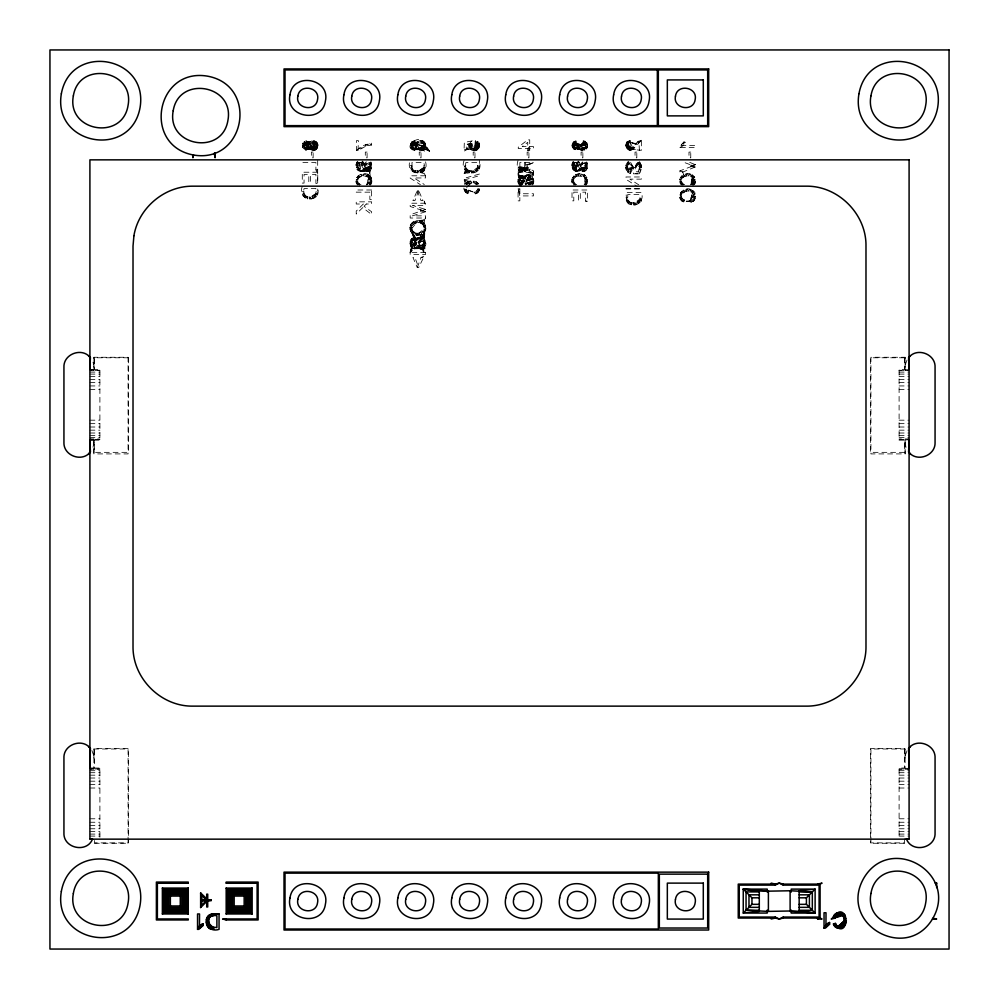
<?xml version="1.0" encoding="UTF-8"?>
<svg xmlns="http://www.w3.org/2000/svg" width="999" height="999" viewBox="0 0 999 999"><rect width="100%" height="100%" fill="white"/><g stroke="black" fill="none" stroke-linecap="round" stroke-linejoin="round"><path stroke-width="0.75" stroke-dasharray="5 3.75" d="M302.285 186.438C296.154 201.761 322.19 203.796 317.682 187.899M425.574 161.85C430.082 177.735 404.046 175.712 410.177 160.389M464.123 160.389C457.992 175.712 484.028 177.735 479.52 161.85M689.71 162.387L695.304 164.648L695.304 166.995L679.907 173.202L679.907 170.854L692.182 166.209L692.182 165.422L684.053 162.362M420.242 239.335L418.431 242.695L425.512 241.271L419.393 245.754L423.613 245.454L425.212 246.428C420.579 253.883 415.696 244.28 414.685 240.022L413.748 234.266L414.697 232.417L414.847 234.728L415.621 232.742L416.146 235.052C421.328 236.251 428.184 239.91 425.212 246.428L419.393 245.754L418.431 242.695L421.615 239.635L421.89 234.34L420.354 232.692L420.242 239.335L416.408 242.944L414.523 246.641C409.902 246.753 411.675 237.263 415.634 240.771C422.177 233.529 428.334 248.539 419.905 246.478C420.242 239.473 410.951 232.979 409.977 243.107L418.431 242.695L420.941 239.448L419.368 232.917L425.674 226.623C424.4 217.258 407.942 219.58 410.077 229.183C411.351 238.474 427.797 236.263 425.674 226.623L423.913 226.91C422.664 220.342 410.302 221.828 411.85 228.921C413.174 235.389 425.349 233.916 423.913 226.91L425.424 225.549L423.726 226.186L424.975 224.475L423.439 225.537L424.363 223.489L424.288 218.019M518.069 160.389C514.485 169.793 522.864 176.91 528.134 167.757L533.466 171.004L533.566 173.651L528.134 175L528.134 177.173L524.3 180.769L522.415 184.465C514.273 181.319 525.761 172.015 525.174 183.866L527.122 183.229C529.97 188.174 525.549 178.047 524.2 176.299C521.153 174.013 517.307 177.572 517.869 180.931L526.323 180.519L531.456 179.296L532.742 177.485L533.566 173.651L528.109 170.23L526.56 162.562M632.642 149.488L631.705 147.765L630.719 148.114L629.47 140.584L631.705 147.765L633.129 149.188L639.385 150.325L638.885 140.959L638.548 143.494L632.642 149.488C631.905 147.627 628.309 147.228 629.295 150.037L630.219 150.125L630.232 148.152C635.002 147.377 636.201 140.409 641.358 140.26L641.358 150.325L632.642 149.488C626.011 153.484 623.001 140.584 630.307 140.459L630.232 148.152L627.884 146.366L628.783 142.957L638.548 143.494L641.358 140.26M317.682 172.228L302.285 172.228L302.285 183.092L304.058 183.092L304.058 174.4L308.803 174.4L308.803 182.492L310.577 182.492L310.577 174.4L315.909 174.4L315.909 183.479L317.682 183.479L317.782 173.651L315.909 169.867L315.909 162.562L302.285 162.562M410.139 226.273L411.838 226.998L411.763 228.034L409.977 227.897L410.139 226.273L412.025 226.199L410.414 225.225L412.325 225.512L410.864 224.263L412.724 224.862L411.426 223.414L413.286 224.213L412.187 222.577L413.773 223.801L413.099 221.865L415.172 223.139L415.209 220.941L416.333 222.877L410.352 230.307L412.063 229.67L410.776 231.306L412.412 230.407L411.363 232.28L412.837 231.031L412.025 233.042L414.061 239.935L415.347 237.949L413.748 234.266L413.973 232.03L412.837 233.729L414.061 239.935L411.313 239.011L416.408 242.944L413.511 248.676L410.177 252.36L410.177 254.533L425.574 254.533L424.787 247.215L423.326 245.954L421.303 247.04L419.23 245.392L417.282 246.029L410.177 252.36L410.951 246.878L412.088 245.055L416.408 242.944C412.587 240.759 414.96 237.038 412.837 233.729L413.336 231.556L412.025 233.042L413.461 237.824M469.23 170.592L469.405 172.802L468.431 170.317L468.032 172.402L464.023 173.651L466.183 171.341L466.221 168.232L464.023 173.651L469.405 172.802L470.304 170.779L471.029 173.002L471.703 170.854L473.264 172.939L472.814 170.804L476.036 169.855L477.297 168.456L477.747 162.562L465.896 162.562C464.423 167.22 467.669 172.115 472.814 170.804L479.52 166.234L479.52 160.389M529.22 170.966L530.219 169.093L528.109 170.23L527.122 169.343L524.787 162.562L526.573 165.322L533.466 162.562L526.56 164.785L524.787 162.562L524.575 168.469L520.042 168.544L518.481 170.017L517.969 173.651L524.3 180.769L519.805 182.367L518.481 184.041L519.98 182.892L521.366 184.216L524.3 180.769L520.104 178.846L517.969 179.708L518.843 184.715L520.379 183.516L521.89 184.378L524.3 180.769L521.778 177.772L522.577 177.859L523.239 175.774C529.233 172.078 536.038 178.222 533.104 184.266L527.285 183.591L526.323 180.519L529.507 177.46L529.545 175.187L533.566 173.651L529.22 170.966L524.575 171.528L523.526 169.755L520.854 169.643L519.917 168.019L519.842 162.562L533.466 162.562L526.635 165.859M312.587 150.487L312.625 148.514C307.355 147.527 311.963 139.698 315.459 143.631C318.082 146.716 313.037 150.649 310.689 147.352C301.948 126.461 298.976 162.575 310.177 145.542L313.174 148.551L317.882 145.592C318.281 139.548 308.991 139.073 308.366 145.055C307.917 152.66 300.162 142.233 307.267 143.469C309.203 145.529 308.778 150.162 312.587 150.487C315.534 151.898 320.404 145.292 316.109 145.604L311.251 141.034L311.601 142.982L310.364 141.633L307.667 141.596L302.485 147.078L308.404 145.604L307.867 147.265L305.856 147.927L304.957 149.725L305.257 147.727L307.005 147.84L308.304 146.466L302.722 147.69M423.851 248.264L423.763 252.36L420.879 249.188L422.003 249.126L423.763 252.36L424.787 247.215L422.028 246.915L423.763 252.36L423.264 248.664L422.028 246.915L423.851 248.264L422.764 246.541L424.338 247.802L425.574 252.36L410.177 252.36L411.263 247.302L412.487 245.692L413.998 246.553L414.523 248.813L419.168 248.639L420.129 246.666L421.69 247.003M574.949 149.6L574.987 147.527L573.838 145.916L574.5 143.594L576.161 142.832L580.107 144.393C578.633 152.984 591.321 145.205 583.066 142.632L577.047 147.54L574.987 147.527L574.325 149.363L577.397 149.388L580.207 147.04L584.752 147.889L587.574 146.079L586.75 142.582L583.266 140.659L583.066 142.632L578.983 147.64C580.044 152.41 587.662 150.649 587.574 146.079L579.895 145.667L583.741 142.807L584.415 140.884L584.328 143.032L579.895 145.667L584.752 147.889L583.416 148.489L583.641 150.462L582.767 148.551L581.418 148.252L580.569 149.937L580.706 147.727L577.847 149.101L576.448 147.727L579.432 148.776L580.207 147.04L577.522 147.19L573.913 144.555L574.5 143.594L573.301 142.12L575.961 140.847L578.983 147.64L579.932 146.166L584.752 147.889L583.416 148.489L584.353 150.275M641.545 167.67L640.084 162.512L635.239 167.495L635.239 171.641L640.272 172.165L641.37 169.293L641.171 164.748L635.239 167.495L625.761 167.283L626.46 170.654L628.508 172.877L630.307 173.564L633.466 167.495L630.581 162.35C626.598 163.674 626.361 170.754 630.806 171.578M905.094 367.32L905.094 357.267L870.928 357.267L870.928 453.908L905.094 453.908L905.094 439.36L909.09 438.961L899.1 438.961M93.906 367.32L93.906 357.267L128.072 357.267L128.072 453.908L93.906 453.908L93.906 439.36L89.91 438.961L99.9 438.961M304.633 194.768L305.219 197.989L305.944 196.029L306.193 198.464L306.593 196.378L307.567 198.851L308.466 196.828L309.19 199.063L309.865 196.903L311.426 198.988L310.976 196.865L314.198 195.904L315.459 194.518L315.909 188.611L304.058 188.611C302.585 193.282 305.831 198.177 310.976 196.865L317.682 192.283L317.782 189.011M93.906 758.016L93.906 748.988L128.072 748.988L128.072 843.268L93.906 843.268L93.906 840.621M425.699 144.693L418.194 147.74L417.432 149.638C399.425 151.149 418.918 130.732 425.499 143.918C426.923 158.054 405.756 145.754 420.679 140.422M362.462 165.372L368.169 162.288C371.428 163.799 370.267 170.916 366.183 169.106L365.222 171.079C361.775 169.281 363.961 161.875 359.29 162.537L361.688 163.212L363.574 162.462C364.735 164.798 364.835 171.141 368.818 168.968L370.392 170.242L367.257 171.641L360.577 171.241L360.577 169.081C357.38 168.993 356.855 163.948 359.29 162.537L362.462 165.372L370.904 162.088L371.765 167.033L368.082 176.973C371.104 172.964 373.226 182.355 370.816 184.553L368.818 183.791L366.733 184.927L369.318 175.399C363.286 170.342 352.435 177.01 357.043 184.465L358.366 182.917C354.046 172.927 375.499 174.663 368.818 183.791L370.304 185.202L368.331 184.191L369.655 185.826M573.601 165.622C576.236 157.255 578.746 168.319 581.006 171.079C586.213 173.789 589.51 165.921 586.688 162.088L580.269 165.122L573.601 165.622L571.815 165.534L572.477 162.45L578.246 165.372L579.895 163.836L579.358 162.462L577.472 163.212L575.724 162.375L578.246 165.372L575.349 171.104L572.789 169.318L571.815 165.534L578.246 165.372L575.836 168.993L576.361 171.241L573.563 170.192L574.325 168.132L573.601 165.622L571.89 166.683L578.246 165.372L575.074 162.537L575.899 162.362M576.136 169.618L576.061 171.216L581.006 171.079L581.967 169.106L579.895 163.836L577.722 163.699L579.358 162.462M366.296 161.776L364.111 163.836L356.693 162.45C355.082 165.672 356.293 171.179 360.577 171.241L363.336 168.469L365.284 167.832L369.38 168.394L370.841 169.655L368.818 168.968L369.905 170.704L368.693 171.378L366.708 169.368L366.321 171.541L367.257 171.641L367.744 169.443M420.954 247.003L420.267 249.101L421.203 249.201L421.303 247.04L422.639 248.951M581.48 162.887L580.269 165.122L587.35 163.711L581.231 168.194L585.164 168.394L586.625 169.655L583.866 169.355L584.477 171.378L582.492 169.368L581.543 171.353L582.217 169.256L581.505 168.631L580.107 170.28L576.061 171.216L581.743 168.918L581.068 167.832L576.061 171.216L580.531 170.717L581.967 169.106L582.105 171.541L583.041 171.641L583.141 169.468C586.588 169.156 586.625 163.724 583.953 162.288L580.269 165.122L581.231 168.194L582.792 169.443L585.164 168.394L587.05 168.868L585.451 167.894L581.068 167.832L576.061 171.216L576.361 169.081L574.325 168.132L572.789 169.318L573.926 167.495L578.246 165.372L572.477 162.45M472.215 140.847L464.323 142.432L464.023 151.311L466.296 149.738L466.296 144.043L471.066 144.917L474.238 150.524C480.494 151.324 481.805 140.921 475.374 140.659L474.238 150.524C468.693 150.886 467.719 143.307 472.215 140.847L472.415 142.832C465.484 151.736 485.477 148.339 475.174 142.632L475.374 140.659M641.171 164.748L639.622 165.896L639.785 167.27L641.558 167.445L641.37 169.293L639.672 168.394L638.973 164.211L636.75 162.313L635.239 167.495L639.76 166.821L638.161 171.641L639.16 173.814L633.466 173.814L633.466 167.495L630.032 162.612M578.309 145.504L574.413 141.346L575.099 143.157L574.25 143.881L580.107 144.393L578.309 145.504L573.913 144.555L572.564 147.652L573.339 148.689L574.325 149.363L574.475 147.153L573.339 148.689L574.063 146.603L572.564 147.652L572.015 145.355L573.301 142.12L575.099 143.157L573.801 141.708M629.795 148.114L627.884 146.366L626.748 148.302L628.246 147.115L628.696 149.862L629.445 148.039L630.219 150.125M414.685 240.022L413.748 234.266L415.859 238.174L415.147 240.247L413.886 239.935M521.715 172.203L521.84 170.03L520.854 169.643L519.005 170.879L517.969 173.651L518.531 177.847L520.104 178.846L518.181 178.746M529.195 184.865C533.454 184.34 532.342 176.898 528.134 177.173L526.323 180.519L533.404 179.108L527.285 183.591L531.705 182.755L533.416 183.404L527.285 183.591L533.603 180.245L526.323 180.519L528.833 177.273L528.134 175L524.2 176.299L523.039 178.084L522.702 175.637M412.525 168.706L413.111 171.94L413.836 169.98L412.1 167.595L411.95 162.562L423.801 162.562C426.298 169.118 418.956 172.964 413.836 169.98L414.086 172.402L414.485 170.317L415.459 172.802L416.358 170.779L417.082 173.002L417.757 170.854L419.318 172.939L418.868 170.804L425.574 166.234L423.801 165.734M464.997 170.005L466.758 169.106L464.023 173.651L467.057 171.94L466.471 168.706M628.309 200.687L628.895 203.921C636.388 208.217 644.855 200.712 641.358 192.37L625.961 192.37L626.835 201.973L628.895 203.921L629.62 201.948L627.884 199.563L627.734 194.53L639.585 194.53C642.082 201.099 634.74 204.932 629.62 201.948L629.87 204.383L630.269 202.298L631.243 204.77L632.142 202.747L632.866 204.982L633.541 202.822L635.102 204.907L634.652 202.785L641.358 198.202L639.585 197.715M520.641 183.779L524.3 180.769L518.843 177.298L517.969 173.651L521.066 172.09L521.84 170.03L524.575 168.469L520.854 169.643L517.969 173.651L519.205 176.848L521.128 177.922L521.953 177.76L522.09 175.587L522.577 177.859L521.778 177.772M313.349 148.551L313.199 150.524L312.625 148.514L314.036 150.462L313.112 142.632L316.046 144.955L317.819 144.705L317.869 146.029L317.782 144.518M412.15 141.771L411.338 142.507L412.924 143.519L417.332 144.855C423.052 158.317 427.422 134.141 417.332 144.855L410.202 145.33L425.774 145.654L429.67 151.311L422.377 148.177L424.288 151.311L421.216 148.514L421.503 150.449L420.567 148.551L420.504 150.524L419.967 148.514L425.499 143.918L423.851 144.505C420.991 140.122 406.106 143.094 414.323 148.351L417.669 147.09L416.82 149.113L414.123 150.325L413.486 148.089L417.282 145.429L410.327 144.505L415.509 145.979L410.914 148.514L412.25 146.978L411.95 145.754L410.177 145.879M627.547 167.245L625.861 168.619L627.147 162.537L629.27 163.124L633.466 167.495L630.082 171.328L629.532 173.327L628.621 170.404L627.335 171.965L628.284 169.967L633.466 167.495L627.147 162.537M479.52 165.909L479.358 167.869L476.66 169.368M533.566 182.63L533.666 181.443L531.893 181.343M303.421 148.714L308.404 145.604L304.058 145.592L304.171 144.755L308.404 145.604L302.285 145.567L304.096 145.167L302.347 144.743L304.283 144.443L302.709 143.456L304.658 143.881L303.471 142.358L305.17 143.481L304.42 141.658L305.744 143.269L305.482 141.309L306.581 143.244L306.755 141.296M414.935 240.122L415.347 237.949M522.577 177.859L523.239 175.774M93.906 442.332L93.007 447.452M312.974 142.632L313.149 140.659L313.636 142.67L312.437 140.697L313.174 148.551L309.24 143.581L304.171 144.755L305.482 143.332L309.99 142.033L313.174 148.551L313.112 142.632L315.971 146.616L314.36 148.339L313.112 142.632L315.622 147.365M905.094 758.016L905.094 748.988L870.928 748.988L870.928 843.268L905.094 843.268L905.094 840.621M371.728 182.055L371.828 180.944L370.055 180.744L371.753 179.733L369.967 179.845L366.733 184.927L369.318 175.399L370.292 176.261L369.056 177.847L370.841 176.985L366.733 184.927L371.241 177.747L369.43 178.396M313.861 148.489L314.735 150.287L314.735 148.164L316.87 148.789L315.372 147.677L317.245 148.227L315.821 147.003L317.757 146.828L317.882 145.592M424.363 223.489L423.039 224.9L424.288 219.305L422.053 221.553L421.84 223.764L425.574 218.019L425.574 215.846L412.55 215.846L425.574 211.738L425.574 209.478L412.55 205.394L425.574 205.394L424.288 201.049L424.288 203.222M414.123 150.325L415.572 146.778L417.37 146.254L414.123 150.325L417.669 147.09M417.332 144.855L424.001 145.504L418.906 148.214L418.681 150.25L419.405 148.401L424.001 145.504L410.564 143.794L412.137 144.668M586.6 184.553L585.002 183.341L587.05 183.729L585.377 182.767L587.375 182.817L585.626 182.13L587.574 181.681L585.776 181.481L587.612 180.944L585.839 180.744L587.537 179.733L585.751 179.845L587.325 178.621L585.526 179.071L587.025 177.747L585.214 178.396L586.625 176.985L585.102 175.399L584.602 183.791L586.6 184.553L587.574 181.681L586.625 176.985L584.84 177.847L585.102 175.399C579.07 170.342 568.219 177.01 572.827 184.465L574.15 182.917C569.867 170.442 595.204 177.347 582.517 184.927M358.916 170.891L358.541 168.132L357.005 169.318L360.115 162.362M520.754 186.289L521.003 184.041L519.617 185.589L520.379 183.516L519.155 185.127M573.563 170.192L574.949 168.644L574.7 170.891L574.949 168.644L575.836 168.993M416.333 222.877L416.583 220.679L418.106 222.765L418.082 220.592L419.205 222.827L419.505 220.704L424.288 219.305L420.766 221.016L420.242 223.027L419.505 220.704M425.574 203.222L410.177 203.222L410.177 206.481L420.979 209.927L422.015 210.989L425.574 209.478L410.177 214.785L410.177 218.019L425.574 218.019M315.971 146.616L317.819 144.705M305.582 149.887L305.856 147.927L306.218 149.937L309.852 148.901L310.689 147.352L309.503 148.302L307.317 147.702L307.655 149.613L306.755 149.9L306.718 147.914L307.655 149.613L308.953 148.289L307.867 147.265L309.24 147.652L309.24 143.581L310.914 143.519L310.364 141.633M479.27 147.602L477.435 147.215L477.909 145.991L479.72 145.442L477.947 145.454L477.435 147.215L478.896 148.252L476.735 147.889L477.634 146.878L476.298 148.152L476.998 149.887L475.811 148.351L476.198 150.225L475.224 148.476L479.657 144.593L477.847 144.655L474.363 148.551L475.299 150.437L475.224 148.476M417.532 142.233L416.92 142.707L417.894 143.494L415.447 142.395L415.759 140.434L418.531 142.832L423.464 143.694L424.8 142.57L424.288 141.995L423.464 143.694L423.713 141.508L422.789 142.994L423.064 141.121L422.327 142.707L422.102 140.734L415.447 142.395L413.948 140.859L414.21 142.745L417.457 144.343M423.813 242.12L425.224 240.384L418.431 242.695L422.115 239.847L423.638 233.154L422.589 231.393L424.288 232.442L422.889 240.434L418.431 242.695L425.711 242.42L419.393 245.754L425.711 244.593L423.951 244.243L419.393 245.754M470.279 143.257L474.363 148.551L476.685 140.934L474.363 148.551L471.066 144.917L469.33 145.242L466.296 144.043L471.778 143.381L474.363 148.551L477.947 145.454M521.84 170.03L522.227 172.228L522.739 170.017L523.538 172.04L523.526 169.755L524.45 168.806L526.073 169.43L526.873 166.483M531.181 175.899L530.781 178.272L526.323 180.519L533.566 173.651L524.575 171.528M478.733 184.091L477.21 182.505L475.974 184.078L470.991 183.117L464.76 184.528C466.945 180.507 472.577 180.145 476.336 181.968L475.974 184.078L476.948 184.94L478.733 184.091L479.133 184.852M585.389 175.612L584.228 174.862L583.866 176.973L585.102 175.399L586.076 176.261L584.84 177.847M693.281 175.612L692.12 174.862L691.758 176.973C694.867 178.846 694.118 184.266 690.409 184.927L692.994 175.399C686.962 170.342 676.111 177.01 680.719 184.465L682.042 182.917C679.145 177.123 687.637 174.051 691.758 176.973C694.78 172.964 696.902 182.355 694.492 184.553L692.494 183.791L693.98 185.202L692.007 184.191L693.331 185.826M683.241 192.495L684.29 191.933L683.541 189.997L685.464 191.596L684.677 189.573L686.775 191.408L686.038 189.298L687.487 191.383L687.487 189.211L688.823 191.446L689.26 189.348L690.034 191.671L690.746 189.698L691.008 191.995L692.12 190.26L692.994 190.797L690.409 200.324L691.52 202.26L689.872 200.462L690.371 202.622C696.803 203.284 696.94 188.124 691.758 192.37C686.188 187.412 676.473 196.766 684.652 200.062L684.19 202.235C673.888 198.701 683.716 183.991 692.12 190.26L691.758 192.37C697.364 196.703 689.785 203.297 684.44 201.049L690.009 201.049M479.645 189.011L477.884 188.586L476.71 190.896L474.088 192.17L463.998 189.073L465.509 192.283L468.406 193.943L468.868 191.771L466.945 190.809L465.734 188.436L463.998 189.073M581.081 150.212L581.418 148.252L581.63 150.387L582.255 148.514L583.878 148.376L582.767 148.551L582.779 150.524L582.255 148.514M367.008 169.443L366.183 169.106L365.759 171.353L366.708 169.368L367.257 171.641M411.75 238.611L416.408 242.944L411.913 244.543L410.589 246.216L412.088 245.055L413.474 246.391L416.408 242.944L409.977 243.107L411.263 247.302L414.523 248.813L419.667 246.204L420.379 246.815L419.705 248.926L420.654 246.94L421.203 249.201M358.029 150.524L358.404 140.659L356.431 140.659L356.431 150.524L358.029 150.524L365.759 146.204L371.628 144.992L371.628 143.019L362.15 145.891L356.431 150.524M530.007 177.672L530.432 175.487L533.566 173.651L524.088 171.816L523.526 169.755L525.012 171.166L528.109 170.23M313.636 142.67L314.036 140.722L314.198 142.795L316.046 144.955L317.645 143.906L315.709 144.006L317.045 142.632L315.222 143.357L315.384 141.171L314.198 142.795L314.722 140.896M625.861 166.034L626.186 164.46L628.421 164.048L633.466 167.495L629.382 171.004L628.508 172.877L628.621 170.404L627.884 172.465M307.267 143.469L307.667 141.596L310.914 143.519M359.078 186.276L359.553 184.053L358.366 182.917L356.631 183.741L358.117 182.442L356.318 182.929L357.942 181.943L356.106 181.968L357.817 180.807L356.031 180.906L357.867 179.97L356.156 179.545L358.017 179.271L356.456 178.396L358.254 178.659L356.868 177.422L359.902 176.885L358.928 175.137L360.614 176.536L359.565 177.11M574.862 186.276L575.337 184.053L574.15 182.917L572.415 183.741L573.901 182.442L572.102 182.929L573.726 181.943L571.89 181.968L573.601 180.807L571.815 180.906L573.651 179.97L571.94 179.545L573.801 179.271L572.24 178.396L574.038 178.659L572.652 177.422L575.686 176.885L574.712 175.137L576.398 176.536L575.349 177.11M682.754 186.276L683.229 184.053L682.042 182.917L680.307 183.741L681.793 182.442L679.994 182.929L681.618 181.943L679.782 181.968L681.493 180.807L679.707 180.906L681.543 179.97L679.832 179.545L681.693 179.271L680.132 178.396L681.93 178.659L680.544 177.422L683.578 176.885L682.604 175.137L684.29 176.536L683.241 177.11M681.842 201.049L682.754 201.661L683.229 199.45L681.992 201.174L682.729 199.088L681.293 200.574L682.042 198.302L680.307 199.138L681.793 197.839L679.994 198.326L681.618 197.34L679.782 197.365L681.493 196.191L679.707 196.303L681.543 195.354L679.832 194.93L681.693 194.668L680.132 193.781L681.93 194.056L680.544 192.819L683.578 192.283L682.604 190.522L684.29 191.933M421.74 142.445L422.102 140.734L420.467 142.233M358.803 168.381L359.965 162.974L356.131 164.323L357.842 164.935L356.031 165.534L357.817 165.622L356.106 166.683L357.842 166.259L356.306 167.732L357.967 166.983L356.643 168.644L358.142 167.495L359.528 168.831M473.726 148.514L473.301 150.462L473.126 148.401L472.539 150.287L471.029 145.454L469.33 145.242L469.318 146.803L466.296 149.738L464.323 149.738M471.815 150.012L472.265 148.027L471.141 149.613L466.296 149.738L469.255 145.929L471.029 145.454M308.017 149.388L310.227 149.363L310.689 147.352M360.052 168.993L359.565 171.104L359.165 168.644L360.577 171.241L364.747 170.717L366.183 169.106M413.012 150.075L413.486 148.089L411.825 149.463L412.749 147.64L415.572 146.778M471.141 149.613L471.253 146.791L466.296 149.738L470.529 149.101L471.665 147.502L466.296 149.738L471.253 146.791L470.067 148.564M306.218 149.937L306.718 147.914M639.984 140.472L639.385 142.795L640.659 140.297M419.967 148.514L419.468 150.437L419.405 148.401M905.319 364.722L907.104 359.827M905.319 755.406L907.104 750.524M416.146 235.052L416.708 232.954L420.242 237.163L415.884 241.271L418.057 241.396M423.052 222.178L422.477 224.275L423.688 222.727M525.012 171.166L524.063 169.355L525.736 170.205L524.687 167.969L526.361 168.157L527.435 167.195L526.323 168.394M363.199 161.813L361.688 163.212L362.362 160.901M415.634 240.771L416.308 238.474L420.242 237.163L415.634 240.771L416.733 238.861L420.242 237.163L415.859 238.174M522.827 177.959L523.526 178.596L524.2 176.299M578.983 161.813L577.472 163.212L578.146 160.901M579.17 148.252L577.522 147.19L575.611 147.727L576.498 149.688L576.448 147.727L577.397 149.388L580.119 149.613L580.706 147.727L579.732 149.213L577.847 149.101L577.047 147.54L579.432 148.776M639.785 167.27L641.458 166.046L635.239 167.495L638.661 161.076M585.701 141.533L585.064 143.519L579.895 145.667L587.612 145.442L585.801 146.041M690.409 200.324L692.994 190.797L693.968 191.658L692.732 193.232L694.517 192.382L690.409 200.324L692.544 201.761L691.395 199.95L693.331 201.224L692.007 199.588L693.98 200.599L692.494 199.188L694.492 199.937L692.894 198.739L694.942 199.126L693.269 198.164L695.267 198.214L693.518 197.527L695.466 197.078L693.668 196.878L695.504 196.341L693.731 196.141L695.429 195.13L693.643 195.242L690.409 200.324L694.917 193.144L693.106 193.794M358.366 182.917L357.617 185.177L359.053 183.704L358.316 185.789L359.553 184.053L360.976 184.665M474.625 192.033L475.736 193.968L474.088 192.17L474.587 194.343L476.76 193.469L475.611 191.658L477.547 192.932L476.223 191.296L478.196 192.308L476.71 190.896L478.708 191.658L477.11 190.447L479.158 190.834L477.485 189.872L479.483 189.922L477.734 189.236L479.682 188.786L478.708 191.658L476.76 193.469L465.834 189.048L464.21 190.035L466.009 189.548L464.523 190.846L466.258 190.022L465.509 192.283L466.945 190.809L466.208 192.894L467.445 191.159L466.97 193.381L468.094 191.496L467.882 193.781L468.868 191.771M574.15 182.917L573.401 185.177L574.837 183.704L574.1 185.789L575.337 184.053L576.76 184.665M682.042 182.917L681.293 185.177L682.729 183.704L681.992 185.789L683.229 184.053L684.652 184.665M411.725 247.764L413.111 246.216L412.862 248.451L410.177 252.36L412.487 245.692L410.951 246.878M420.941 239.448L422.852 233.778L421.978 231.918L423.638 233.154M528.833 177.273L529.545 175.187M523.039 178.084L523.751 175.999L528.134 175L523.776 179.096L525.949 179.221M573.813 149.076L574.475 147.153M628.159 149.613L629.108 147.889M310.701 149.763L311.313 147.989L311.338 150.137L312.625 148.514L311.925 150.362M418.668 190.584L414.922 200.649L412.937 200.649L417.282 190.584L418.668 190.584L423.014 200.649L421.029 200.649L417.282 190.584M417.282 267.557L421.029 257.492L424.288 256.019L418.668 267.557L417.282 267.557L412.937 257.492L414.922 257.492L418.668 267.557M370.292 176.261L369.68 171.041L366.358 176.274L365.584 173.951L365.147 176.049L363.811 173.814L363.811 175.986L362.362 173.901L363.099 176.011L361.001 174.188L361.788 176.199L359.865 174.6L360.614 176.536M532.355 176.935L533.566 173.651L531.118 178.684L526.323 180.519M467.057 171.94L467.782 169.98L468.032 172.402M476.486 184.465L477.21 182.505L476.336 181.968L475.224 183.704L474.962 181.406L474.25 183.379L473.476 181.056L473.039 183.154L471.703 180.919L471.703 183.092L470.254 181.006L470.991 183.117L469.268 185.09M584.328 143.032L585.064 141.146L585.064 143.519L586.276 142.02L585.501 144.081L579.895 145.667L587.549 144.605L585.839 145.517M315.971 141.533L315.222 143.357L316.583 142.07M693.106 178.396L690.409 184.927L695.217 178.621L693.418 179.071L690.409 184.927L692.994 175.399L693.968 176.261L692.732 177.847L694.517 176.985L693.106 178.396L694.917 177.747L693.418 179.071M358.329 170.592L359.165 168.644L357.779 170.192L358.541 168.132L357.317 169.743M520.167 185.989L521.003 184.041L521.403 186.501M304.458 149.513L304.707 147.328M477.909 141.571L474.363 148.551L478.883 142.557M637.487 162.7L635.239 167.495L640.084 162.512M364.747 170.717L365.721 168.631L366.433 169.256L365.721 168.631L360.577 171.241L365.284 167.832L365.959 168.918L364.485 165.122L368.169 162.288M419.667 246.204L418.269 247.839L414.523 248.813L418.693 248.276L419.905 246.478L419.23 245.392L414.523 248.813L414.523 246.641M580.531 170.717L581.505 168.631M421.615 239.635L422.852 233.778L421.278 232.33L421.89 234.34M529.507 177.46L530.432 175.487M309.503 148.302L310.327 146.591M638.536 163.599L639.435 161.738L638.036 163.087M424.8 142.57L423.851 144.505L425.224 143.232M684.652 200.062L683.666 202.073L683.878 199.775L682.754 201.661M410.177 252.36L413.111 246.216L413.511 248.676M418.906 148.214L418.019 149.987L418.194 147.74L416.82 149.113M305.357 195.592L304.345 197.39L304.383 194.281L302.822 195.392L304.208 193.644L302.51 194.43L304.083 192.457L302.322 193.069L304.058 191.733L302.285 191.708M413.249 169.543L412.237 171.341L412.275 168.232L410.714 169.331L412.1 167.595L410.402 168.381L411.975 166.408L410.214 167.02L411.95 165.684L410.177 165.659M422.053 221.553L421.054 223.314L420.766 221.016M466.183 171.341L467.195 169.543M629.033 201.511L628.021 203.309L628.059 200.2L626.41 201.049L626.835 201.973L628.596 201.086L627.285 202.585M476.348 142.944L477.335 141.209L477.072 143.394L478.409 141.995L477.559 143.943L479.258 143.182L477.847 144.655L479.495 143.819M361.688 163.212L362.787 161.301M523.526 178.596L524.625 176.686L528.134 175L523.526 178.596L528.134 177.173M577.472 163.212L578.571 161.301M633.466 167.495L628.009 169.468L626.885 171.403L633.466 167.495L625.849 168.544M679.907 147.565L683.304 145.592L685.576 142.033L683.753 142.033L679.907 146.291L679.907 147.565L695.304 147.565L695.304 145.592L680.918 145.654M421.141 142.295L422.102 140.734M518.843 184.715L519.98 182.892L524.3 180.769L517.969 179.67L524.3 180.769L517.969 182.243L517.869 180.931L519.68 180.332M528.134 167.757L526.073 169.43L526.361 168.157L524.787 166.683L518.069 167.07M584.228 174.862L583.116 176.598L582.854 174.301L582.142 176.274L581.368 173.951L580.931 176.049L579.595 173.814L579.595 175.986L578.146 173.901L578.883 176.011L576.785 174.188L577.572 176.199L575.649 174.6L576.398 176.536M692.12 174.862L691.008 176.598L690.746 174.301L690.034 176.274L689.26 173.951L688.823 176.049L687.487 173.814L687.487 175.986L686.038 173.901L686.775 176.011L682.792 172.04L679.907 170.854M412.375 149.8L413.486 148.089M627.147 148.814L628.246 147.115L627.634 149.263L628.808 147.69M415.147 240.247L416.308 238.474M422.115 239.847L423.289 238.062M424.288 170.504L424.762 169.818L423.039 168.993L422.09 169.855L425.574 175.787L425.574 177.959L414.086 177.959L424.3 184.515M304.383 194.281L303.159 196.054L304.92 195.167L303.609 196.666M412.275 168.232L411.051 170.005L412.812 169.106L411.501 170.617M626.835 201.973L628.059 200.2M314.822 195.429L317.52 193.931L315.821 193.207M422.714 169.368L425.412 167.869L423.713 167.145M638.498 201.348L641.196 199.85L641.458 201.049L640.546 201.786L638.823 200.961L637.874 201.823L638.786 203.646L637.112 202.223L637.911 204.133L636.113 202.56L636.575 204.62L634.652 202.785L639.335 199.887L641.196 199.85L639.497 199.126M627.097 141.908L626.585 142.657L629.083 142.757L628.121 141.084L629.857 142.495L625.961 145.392L626.111 143.956L628.021 143.918L630.719 148.114L627.772 145.866L626.011 146.254L625.973 144.992M418.431 242.695L423.226 240.859L424.463 239.111L424.837 231.581L423.476 230.182L425.362 230.394L423.738 229.545L425.674 229.146L423.926 228.783L425.774 227.897L424.001 227.884M572.927 148.214L574.063 146.603M368.943 162.874L364.485 165.122L371.566 163.711L365.447 168.194L369.867 167.37L371.578 168.007L365.447 168.194L371.765 164.847L364.485 165.122L369.618 163.898L370.904 162.088M423.564 241.458L424.85 239.66L423.226 240.859M582.779 161.875L580.269 165.122L585.402 163.898L586.688 162.088M363.911 169.693L365.284 167.832M422.402 150.225L421.878 148.364L424.001 145.504M417.857 247.252L419.23 245.392M528.846 184.84L527.122 183.229L525.749 185.09L525.174 183.866M579.695 169.693L581.068 167.832M573.101 169.743L574.325 168.132L575.312 168.831L578.246 165.372L571.915 164.323L573.626 164.935M519.005 170.879L520.354 169.143L524.575 168.469L523.176 169.905L521.49 169.955M310.227 149.363L311.313 147.989M574.325 168.132L578.246 165.372L573.751 166.983L572.427 168.644L573.926 167.495L575.312 168.831M626.498 201.311L627.884 199.563L626.186 200.349L627.759 198.376L625.998 199.001L627.734 197.652L625.961 197.627M369.867 164.56L371.278 162.825L369.618 163.898M531.705 179.957L533.116 178.209L531.456 179.296M585.651 164.56L587.062 162.825L585.402 163.898M586.75 142.582L585.776 144.892L587.375 143.844M639.36 165.01L640.646 163.449L638.973 164.211M464.935 191.571L466.258 190.022M680.719 199.862L682.042 198.302M365.721 168.631L364.323 170.28L360.577 171.241M627.584 167.957L626.086 169.68L627.734 168.731L626.46 170.654L628.009 169.468M418.693 248.276L420.129 246.666M626.922 142.12L627.547 141.483L629.083 142.757L626.922 142.12L628.521 143.182L626.311 143.244L628.021 143.918M466.783 187.375L470.991 183.117L468.893 181.294L464.123 179.982L464.123 178.346L479.52 174.013L479.52 175.637L464.123 179.982L464.76 184.528M527.747 148.551L529.72 146.578M527.747 150.524L529.72 150.524L529.72 139.86L527.747 139.86L518.269 147.165L518.269 148.551L533.466 148.551L533.466 146.578L522.202 146.578L527.747 142.308L527.747 150.524L529.72 148.551M411.326 149.026L412.749 147.64L412.088 146.616L415.509 145.979M581.231 168.194L585.789 166.683L587.549 167.033L581.231 168.194L587.549 164.847L580.269 165.122L583.453 162.063M410.951 239.473L412.712 240.434L410.639 240.022L412.212 241.021L416.408 242.944L411.788 243.818L410.252 245.292L411.913 244.543M519.68 181.656L518.144 183.129L519.805 182.367M573.626 166.259L572.09 167.732L573.751 166.983M626.423 147.727L627.884 146.366L628.483 147.402M317.52 193.931L315.659 193.968L310.976 196.865L312.899 198.701L312.437 196.628L314.235 198.214L313.436 196.303L315.11 197.727L314.198 195.904L317.22 195.08L315.459 194.518M477.659 167.145L479.358 167.869L477.497 167.907L472.814 170.804L474.737 172.652L474.275 170.579L476.073 172.153L475.274 170.242L476.948 171.666L476.036 169.855L479.058 169.018L477.297 168.456M466.758 186.95L470.991 183.117M412.749 245.954L416.408 242.944L410.077 241.883L411.788 242.495M519.917 168.019L518.106 168.069L519.842 167.158L524.575 168.469L519.917 168.019L518.269 169.318L520.042 168.544M369.967 179.845L371.541 178.621L369.742 179.071M693.643 195.242L695.217 194.018L693.418 194.468M361.938 163.699L363.574 162.462M531.118 178.684L532.742 177.485M469.493 147.452L471.103 146.279L466.296 144.043L471.291 144.093L469.505 144.605M417.37 146.254L414.323 148.351M466.221 168.232L464.66 169.331L466.046 167.595L464.348 168.381L465.921 166.408L464.16 167.02L465.896 165.684L464.123 165.659M409.99 227.447L410.077 229.183L411.763 228.034M412.924 143.519L411.925 141.933L412.862 141.321L414.21 142.745M525.374 184.365L527.122 183.229M572.252 146.915L573.838 145.916L572.077 146.179L574.063 144.193L572.514 143.169L574.5 143.594L572.827 142.657M695.304 164.648L692.182 166.209L690.946 164.972L695.304 164.648L692.182 165.422L695.304 166.995L690.946 166.658L690.946 164.972M410.614 147.989L412.25 146.978L410.377 147.377L411.95 145.754L410.227 146.666M411.763 243.194L410.052 244.243L411.788 243.818M517.944 182.068L519.655 181.019M625.761 167.283L627.609 166.234L625.898 165.672L627.772 165.434L626.186 164.46L628.046 164.698M423.239 210.627L422.015 210.989L425.574 211.738L420.979 209.927L420.791 211.376L420.367 209.728M626.011 146.254L627.734 145.355L630.719 148.114L627.772 144.805L625.961 145.392L627.734 145.355M529.92 184.753L530.656 184.365M580.269 165.122L584.727 162.874M639.672 168.394L641.558 167.445M409.977 227.897L411.838 226.998M315.709 144.006L317.382 143.219M518.481 170.017L520.354 169.143M627.884 146.366L626.186 147.065L627.772 145.866L628.021 146.741M356.131 164.323L358.266 163.461L356.693 162.45M571.915 164.323L574.05 163.461L572.127 163.349M410.077 241.883L412.212 241.021L410.289 240.921M356.106 181.968L357.842 181.331M571.89 181.968L573.626 181.331M679.782 181.968L681.518 181.331M679.782 197.365L681.518 196.728M365.447 168.194L371.828 166.046L370.055 165.959M527.285 183.591L533.666 181.443M585.789 166.683L587.612 166.046L585.839 165.959M423.951 244.243L425.774 243.619L424.001 243.519M524.45 168.806L526.361 168.157L519.842 167.158L524.687 167.969M529.582 184.827L531.218 183.779L532.679 185.052L533.104 184.266L531.505 183.292M424.525 148.926L423.151 147.627L429.67 151.311L423.663 146.94L425.736 146.279L429.67 151.311L422.377 148.177M469.318 146.803L471.103 146.279M371.828 180.944L369.842 182.13L371.591 182.817L369.593 182.767L371.266 183.729L369.218 183.341L370.816 184.553M578.359 144.88L580.107 144.393M572.015 145.355L573.826 144.955L572.09 144.455L574.063 144.193L572.265 143.744M425.774 145.654L423.951 146.041L425.736 146.279M479.682 146.091L477.797 146.466L479.508 146.965L477.435 147.215M369.867 167.37L371.765 167.033L370.005 166.683M531.705 182.755L533.603 182.417L531.843 182.08M411.925 141.933L413.474 143.119L417.894 143.494M575.998 147.765L574.987 147.527L575.936 149.738L575.611 147.727L576.773 147.652L573.913 144.555L578.346 144.73L574.787 143.344L575.611 142.944L575.137 141.059L576.161 142.832M410.077 229.183L411.85 228.921M99.9 439.36L89.91 439.86L93.906 439.86M99.9 370.229L89.91 370.629L99.9 370.629M99.9 768.83L89.91 769.23L99.9 769.23M302.335 146.366L304.121 146.191M304.458 144.131L307.767 143.819L308.703 142.52L308.129 144.318L309.678 142.495L308.379 142.12L307.767 143.819L304.171 144.755L308.366 145.055M415.447 142.395L417.145 142.245M629.969 150.125L631.093 150.05L630.232 148.152L631.855 149.838L631.168 147.989M641.37 169.293L639.397 169.418L640.958 170.729L638.836 170.654L640.272 172.165L639.16 173.814L633.466 173.651M693.643 179.845L695.429 179.733L693.731 180.744L695.504 180.944L693.668 181.481L695.466 181.681L693.518 182.13L695.267 182.817L693.269 182.767L694.942 183.729L692.894 183.341L694.492 184.553M366.933 171.628L368.057 171.566L367.357 169.468M582.717 171.628L583.841 171.566L583.141 169.468M425.412 167.869L423.551 167.907L418.868 170.804L420.791 172.652L424.288 173.651L424.288 175.787M587.437 146.903L585.526 146.928L587.187 147.64L584.328 148.177L585.064 149.962L583.416 148.489M583.041 171.641L582.492 169.368L583.528 169.443M315.909 169.867L317.682 169.867M425.574 175.787L410.177 175.787L410.177 178.084L420.392 184.64M518.069 188.811L519.842 193.744L533.466 193.744L533.466 195.916L519.842 195.916L518.069 188.811L519.842 188.811L519.842 200.849L518.069 200.849L518.069 188.811L519.842 189.011M587.412 201.249L585.639 201.249L585.639 192.17L580.307 192.17L580.307 200.262L578.533 200.262L578.533 192.17L573.788 192.17L573.788 200.849L572.015 200.849L572.015 189.997L587.412 189.997L587.412 201.249L585.639 201.049M421.029 257.492L423.014 257.492M89.91 369.43L93.906 369.43M89.91 369.73L93.906 369.73M905.094 369.73L909.09 369.73M899.1 370.229L909.09 370.629L899.1 370.629M89.91 372.103L99.9 372.103M899.1 372.103L909.09 372.103M89.91 374.101L99.9 374.101M899.1 374.101L909.09 374.101M89.91 376.573L99.9 376.573M899.1 376.573L909.09 376.573M89.91 379.42L99.9 379.42M899.1 379.42L909.09 379.42M89.91 382.58L99.9 382.58M899.1 382.58L909.09 382.58M89.91 385.939L99.9 385.939M899.1 385.939L909.09 385.939M89.91 389.41L99.9 389.41M899.1 389.41L909.09 389.41M89.91 420.179L99.9 420.179M899.1 420.179L909.09 420.179M89.91 423.651L99.9 423.651M899.1 423.651L909.09 423.651M89.91 427.01L99.9 427.01M899.1 427.01L909.09 427.01M89.91 430.169L99.9 430.169M899.1 430.169L909.09 430.169M89.91 433.017L99.9 433.017M899.1 433.017L909.09 433.017M89.91 435.489L99.9 435.489M899.1 435.489L909.09 435.489M89.91 437.487L99.9 437.487M899.1 437.487L909.09 437.487M899.1 439.36L905.094 439.36L905.094 453.908M905.094 439.86L909.09 439.86M89.91 440.159L93.906 440.159M89.91 768.031L93.906 768.031M89.91 768.331L93.906 768.331M905.094 768.331L909.09 768.331M899.1 768.83L909.09 769.23L899.1 769.23M89.91 770.704L99.9 770.704M899.1 770.704L909.09 770.704M89.91 772.702L99.9 772.702M899.1 772.702L909.09 772.702M89.91 775.174L99.9 775.174M899.1 775.174L909.09 775.174M89.91 778.021L99.9 778.021M899.1 778.021L909.09 778.021M89.91 781.181L99.9 781.181M899.1 781.181L909.09 781.181M89.91 784.54L99.9 784.54M899.1 784.54L909.09 784.54M89.91 788.011L99.9 788.011M899.1 788.011L909.09 788.011M89.91 818.78L99.9 818.78M899.1 818.78L909.09 818.78M89.91 822.252L99.9 822.252M899.1 822.252L909.09 822.252M89.91 825.611L99.9 825.611M899.1 825.611L909.09 825.611M89.91 828.77L99.9 828.77M899.1 828.77L909.09 828.77M89.91 831.618L99.9 831.618M899.1 831.618L909.09 831.618M89.91 834.09L99.9 834.09M899.1 834.09L909.09 834.09M89.91 836.088L99.9 836.088M899.1 836.088L909.09 836.088M420.791 172.652L420.329 170.579L424.288 173.651L423.039 168.993L425.112 169.018L423.351 168.456M637.874 201.823L639.597 202.997L638.823 200.961L641.458 201.049M362.038 147.852L358.404 148.551M423.663 146.94L425.599 147.003L429.67 151.311M423.151 147.627L425.349 147.702M356.343 163.349L358.266 163.461M585.451 167.894L587.362 168.007L585.651 167.37M423.613 245.454L425.524 245.579L423.813 244.93M422.589 231.393L424.837 231.581L423.101 230.794M628.808 163.561L626.648 163.337L628.421 164.048M575.724 162.375L576.773 162.562M359.94 162.375L360.989 162.562M465.284 183.691L467.794 183.991L464.123 179.982L465.284 183.691L466.92 184.678M576.361 171.241L575.349 171.104L574.949 168.644M633.129 149.188L630.506 142.432L637.874 144.243L636.5 142.932M518.531 177.847L520.604 178.259L519.205 176.848M302.485 144.056L304.283 144.443M365.759 146.204L365.447 144.356L369.518 145.23L369.081 143.332L371.628 144.992M577.847 149.101L580.119 149.613M692.182 166.209L695.304 166.995M477.747 165.734L479.52 166.234M315.909 191.783L317.682 192.283M683.753 142.033L685.364 142.532L682.792 143.656L684.315 144.368L681.793 144.867L683.304 145.592M630.506 142.432L635.601 144.018L636.525 145.854L636.113 143.381M639.135 200.437L640.896 200.999M410.914 143.094L415.584 145.105M315.821 147.003L317.557 147.565M578.171 146.041L573.913 144.555L578.983 147.64M680.544 177.422L682.267 178.084M680.544 192.819L682.267 193.481M572.652 177.422L574.375 178.084M356.868 177.422L358.591 178.084M586.8 148.351L585.039 147.64L586.338 148.951L584.328 148.177L585.701 149.55M581.967 169.106L582.792 169.443M316.071 146.129L317.757 146.828M632.355 147.352L634.34 148.227L633.254 146.591M413.948 140.859L416.471 143.194M468.893 181.294L469.68 183.304L464.123 179.982L467.794 183.991M476.036 169.855L477.759 171.029L476.985 168.993L478.708 169.818M314.198 195.904L315.921 197.078L315.147 195.042L316.87 195.866M309.24 143.581L313.174 148.551M424.288 209.078L425.574 209.728M478.459 148.801L476.735 147.889L477.847 149.35L476.298 148.152M415.796 144.393L413.474 143.119L412.862 141.321M572.789 161.913L574.55 162.874L573.151 161.451M357.005 161.913L358.766 162.874L357.367 161.451M315.359 150.037L314.735 148.164L316.521 149.176M681.755 175.812L683.578 176.885L681.068 176.586L682.704 177.572M681.755 191.209L683.578 192.283L681.068 191.983L682.704 192.969M573.863 175.812L575.686 176.885L573.176 176.586L574.812 177.572M358.079 175.812L359.902 176.885L357.392 176.586L359.028 177.572M369.667 167.894L371.266 168.868L369.38 168.394L368.082 169.355L368.693 171.378M303.034 142.882L304.658 143.881M638.811 184.877L629.87 179.146L641.358 179.146L641.358 176.973L625.961 176.973L625.961 179.271L637.449 186.638M692.12 190.26L693.281 191.009M476.336 181.968L477.497 182.717M365.447 144.356L367.445 145.679M308.953 148.289L309.852 148.901M422.09 169.855L423.813 171.029M369.905 170.704L368.082 169.355L369.68 171.041L369.605 175.612L368.444 174.862L367.332 176.598L367.07 174.301M311.676 148.214L310.227 146.129M586.176 170.242L583.866 169.355L585.102 171.091M627.722 161.838L629.27 163.124L628.508 161.176M682.792 172.04L683.541 174.6L685.464 176.199L684.677 174.188M466.82 182.243L468.506 183.641L467.757 181.706M308.192 146.766L309.24 147.652M423.002 171.666L421.328 170.242L422.127 172.153M584.602 183.791L586.088 185.202L584.115 184.191L585.439 185.826M521.953 177.76L517.969 173.651L521.953 177.76L521.353 175.662L517.969 173.651L520.392 171.865L520.854 169.643L521.066 172.09M414.061 239.935L412.3 238.249L413.236 240.097M314.972 143.157L315.896 144.43M524.063 169.355L525.412 170.729M421.878 148.364L423.289 149.85M638.823 200.961L640.147 202.397M476.985 168.993L478.309 170.417M423.039 168.993L424.363 170.417M315.147 195.042L316.471 196.478M414.947 142.495L416.084 143.769M577.522 147.19L578.571 148.364M314.735 148.164L315.959 149.663M303.933 141.958L305.17 143.481M413.099 221.865L414.31 223.489M307.317 147.702L308.366 149.088M419.368 232.917L421.653 237.35M419.355 235.09L417.882 233.017L417.907 235.19M411.338 142.507L412.412 144.068M628.733 140.809L629.857 142.495M414.048 221.353L415.172 223.139M363.336 168.469L359.965 162.974L360.577 169.081M475.437 142.083L475.799 142.757M520.192 176.074L521.128 177.922M91.896 750.524L93.681 755.406M304.92 141.446L305.744 143.269M637.774 141.708L638.548 143.494M683.541 174.6L684.29 176.536M313.112 142.632L315.097 147.927M311.788 140.847L312.45 142.695M421.303 247.04L422.003 249.126M905.993 447.452L905.094 442.332M93.007 362.2L93.681 364.722M583.266 140.659L583.741 142.807M306.169 141.246L306.581 143.244M423.988 149.4L424.288 151.311M630.082 171.328L630.307 173.564M522.739 170.017L522.927 172.178M463.923 188.012L464.023 189.198M631.068 202.56L631.243 204.77M415.284 170.592L415.459 172.802M307.392 196.641L307.567 198.851M633.541 202.822L633.578 204.995M471.703 170.854L471.74 173.027M417.757 170.854L417.794 173.027M309.865 196.903L309.902 199.076M905.094 357.267L905.094 370.229M905.094 748.988L905.094 768.83M904.37 838.76L904.37 842.881L870.404 842.881L870.404 748.476L904.37 748.476L904.37 768.031L899.1 768.031L899.1 837.224M533.466 171.004L533.466 173.501M317.682 160.389L317.682 183.479M99.9 837.224L99.9 768.031L94.63 768.031L94.63 748.476L128.596 748.476L128.596 842.881L94.63 842.881L94.63 838.76M93.906 357.267L93.906 370.229M93.906 439.36L93.906 453.908M93.906 748.988L93.906 768.83M424.288 232.442L423.913 238.536L422.889 240.434L424.463 239.111L424.288 232.442M477.21 182.505L476.948 184.94L478.184 183.366L477.21 182.505M625.961 188.811L641.358 188.811L625.961 188.811M366.296 204.008L364.048 206.269L371.628 211.8L371.628 214.473L362.662 207.642L356.231 214.073L356.231 211.101L363.324 204.008L356.231 204.008L356.231 201.835L371.628 201.835L371.628 204.008L366.296 204.008M313.137 152.098L311.363 152.098L311.363 157.83L313.137 157.83L313.137 152.098M367.083 152.098L365.309 152.098L365.309 157.83L367.083 157.83L367.083 152.098M421.029 152.098L419.255 152.098L419.255 157.83L421.029 157.83L421.029 152.098M474.975 152.098L473.201 152.098L473.201 157.83L474.975 157.83L474.975 152.098M528.921 152.098L527.147 152.098L527.147 157.83L528.921 157.83L528.921 152.098M582.867 152.098L581.093 152.098L581.093 157.83L582.867 157.83L582.867 152.098M636.813 152.098L635.039 152.098L635.039 157.83L636.813 157.83L636.813 152.098M690.759 152.098L688.985 152.098L688.985 157.83L690.759 157.83L690.759 152.098M371.628 189.997L356.231 189.997L356.231 192.17L369.855 192.17L369.855 199.475L371.628 199.475L371.628 189.997M128.596 357.779L94.63 357.779L94.63 369.43L99.9 369.43L99.9 440.159L94.63 440.159L94.63 452.347L128.596 452.347L128.596 357.779M904.37 357.779L870.404 357.779L870.404 452.347L904.37 452.347L904.37 440.159L899.1 440.159L899.1 369.43L904.37 369.43L904.37 357.779"/><path stroke-width="1.5" d="M839.347 926.572L839.247 928.346L840.184 926.523L840.771 928.208L840.896 926.36L841.907 927.884L842.045 925.811L842.856 927.447L842.532 925.411L843.668 926.91L842.981 924.899L844.367 926.285L843.331 924.375L845.029 925.436L843.618 923.763L845.554 924.487L843.943 922.626L845.966 923.376L844.143 921.328L838.186 928.283L838.211 926.435L844.143 921.328C846.378 915.022 836.175 911.263 835.089 918.193L831.243 919.005L832.916 917.681C848.576 896.078 850.773 943.618 833.316 923.875L835.489 923.413C836.575 928.833 844.954 926.51 844.143 921.328L846.253 922.027L844.167 920.579L846.34 920.566L844.093 919.242L846.165 918.63L843.88 918.031L845.803 917.182L843.556 917.045L845.241 915.858L844.555 914.797M89.91 768.031L90.397 748.376C82.28 737.674 63.262 744.567 63.936 758.016L63.936 832.816C63.124 848.263 86.726 853.483 92.507 839.148L89.91 838.76M199.45 928.346L199.525 913.96L197.552 913.96L197.552 929.357L198.813 929.357L203.072 925.511L203.072 923.688L199.525 925.961L197.552 929.357M825.948 927.147L826.011 912.761L824.038 912.761L824.038 928.158L825.311 928.158L829.557 924.3L829.557 922.489L826.011 924.749L824.038 928.158M213.798 929.357L213.774 927.584L212.425 929.32L213.049 927.572L208.679 923.176L206.443 922.464L208.604 921.777C207.78 916.857 212.687 914.51 216.883 915.746L216.883 927.584L210.427 926.797L208.604 921.777L206.281 919.517C207.58 913.573 214.136 913.373 219.056 913.96L219.056 929.357C211.9 931.967 203.983 926.435 206.805 918.73L208.866 919.23L207.293 917.419L209.203 918.206L207.78 916.545L209.603 917.444L208.416 915.733L210.077 916.832L209.003 915.196L210.539 916.445L210.327 914.46L211.001 916.195L211.451 914.147L212.337 915.821L213.074 913.973L219.056 913.96M89.91 369.43L90.397 357.692C82.28 346.978 63.262 353.871 63.936 367.32L63.936 442.332C63.262 455.781 82.28 462.674 90.397 451.96L89.91 440.159M909.09 369.43L908.603 357.692C916.72 346.978 935.738 353.871 935.064 367.32L935.064 442.332C935.738 455.781 916.72 462.674 908.603 451.96L909.09 440.159M842.307 915.334L843.193 913.561L835.226 917.644L840.309 914.422L840.421 912.624L839.41 914.335L839.197 912.562L838.673 914.385L838.448 912.599L838.011 914.535L837.312 912.799L837.387 914.797L836.475 913.098L836.812 915.159L835.626 913.561L836.35 915.571L834.939 914.085L835.963 916.058L834.327 914.722L835.601 916.67L833.778 915.534L835.226 917.644L844.704 915.009L843.918 914.122L835.226 917.644L833.278 916.558L835.089 918.193L832.916 917.681M201.636 900.736L206.718 901.448L206.718 906.992L207.717 906.992L207.717 894.155L206.718 894.155L206.718 899.038L201.636 900.736L200.637 907.529L206.718 901.448L211.126 899.737L211.126 900.736L207.717 900.736M200.774 924.949L201.448 926.473L203.072 923.688L200.774 924.949L200.2 927.522L199.525 925.961M827.259 923.738L827.934 925.274L829.557 922.489L827.259 923.738L826.697 926.31L826.011 924.749M193.606 155.032C142.033 145.654 155.844 67.333 207.505 76.161C259.091 85.539 245.279 163.861 193.606 155.032L192.907 157.755L192.907 154.845M835.226 917.644L841.083 914.634L841.545 912.836L840.309 914.422M838.186 928.283L838.81 926.548L844.143 921.328L836.4 927.759L837.237 926.023L836.45 925.336L834.477 926.223L836.101 924.837L833.953 925.449L835.763 924.187L833.541 924.55L835.489 923.413M841.757 914.959L842.432 913.148L841.083 914.634M201.636 905.119L200.637 907.529L200.637 892.956L207.717 899.737L201.636 905.119L201.636 895.366L200.637 892.956L201.636 899.737L211.126 899.737M932.904 918.281C958.815 872.839 890.084 833.166 863.698 878.321C837.786 923.763 906.505 963.436 932.904 918.281L936.662 919.005L932.404 919.005M935.851 884.639L936.662 883.104L935.139 883.104M838.211 926.435L837.224 928.071L837.699 926.273L836.837 925.723M842.794 915.796L843.918 914.122M836.45 925.336L835.102 926.885L837.237 926.023L835.601 927.284M909.09 768.031L908.603 748.376C916.72 737.674 935.738 744.567 935.064 758.016L935.064 832.816C935.876 848.263 912.274 853.483 906.493 839.148L909.09 838.76L906.318 838.76M88.549 453.808L90.397 451.96M162.375 913.96L170.367 905.968L180.27 905.968L188.262 913.96L188.262 888.074L162.375 888.074L162.375 913.96L188.262 913.96M162.375 888.074L170.367 896.066L180.27 896.066L188.262 888.074M226.174 913.96L234.166 905.968L234.166 896.066L226.174 888.074L252.148 888.074L252.148 913.96L226.174 913.96L226.174 888.074M252.148 913.96L244.156 905.968L244.156 896.066L252.148 888.074M908.603 357.692L910.451 355.844M759.302 904.345L751.96 904.345L743.256 913.061L743.256 889.11L767.244 889.11L767.244 892.107M908.603 748.376L910.451 746.54M799.163 897.814L806.418 897.814L815.122 889.11L815.122 913.061L791.208 913.061L791.208 910.064M844.704 915.009L843.181 916.308L845.241 915.858M208.866 924.237L207.043 925.449L209.178 925.149L207.505 926.435L209.54 925.798L208.117 927.309L209.99 926.385L208.841 928.034L210.427 926.797L209.453 928.483L211.226 927.259L210.115 928.833L211.863 927.447L211.076 929.132L213.049 927.572L208.866 924.237L206.656 924.075L208.679 923.176M817.607 918.056L817.607 919.005L822.065 919.005L820.092 918.056L783.241 918.056L779.232 919.005L775.224 918.056L738.249 918.056L738.249 884.115L775.224 884.115L779.232 883.104L783.241 884.115L820.092 884.115L822.065 883.104L817.607 884.115M775.224 885.114L779.232 883.104L783.241 885.114L819.093 885.114L819.093 917.057L783.241 917.057L779.232 919.005L775.224 917.057L739.248 917.057L739.248 885.114L775.224 885.114L775.224 884.115L771.228 883.104L771.228 884.115M791.208 890.746L768.393 891.17L743.256 889.11L751.96 897.814L759.302 897.814M817.607 919.005L820.092 918.056L820.092 884.115M767.244 911.413L790.109 910.988L815.122 913.061L806.418 904.345L799.163 904.345M226.174 918.955L222.615 919.005L226.174 919.954L258.117 919.954L258.117 882.08L226.174 882.08L226.174 883.079L257.118 883.079L257.118 918.955L226.174 918.955L226.174 919.954M188.262 883.079L157.38 883.079L157.38 918.955L188.262 918.955L188.262 919.954L156.381 919.954L156.381 882.08L188.262 882.08L188.262 883.079L157.38 883.104L158.441 883.104M226.174 883.079L257.118 883.104M799.163 891.907L812.324 891.907L812.324 910.264L799.163 910.264L815.122 913.061M759.302 894.829L748.975 894.829L748.975 907.342L759.302 907.342M799.163 894.829L809.402 894.829L809.402 907.342L799.163 907.342M234.166 896.066L244.156 896.066M234.166 905.968L244.156 905.968M743.256 889.11L759.302 891.907L746.053 891.907L746.053 910.264L759.302 910.264M206.431 921.74L208.604 921.777M746.053 910.264L768.393 911.413L768.393 890.746L759.302 890.746L759.302 911.413L743.256 913.061L767.244 913.061L767.244 910.064M812.324 891.907L790.109 890.746L790.109 911.413L799.163 911.413L799.163 890.746L815.122 889.11L791.208 889.11L791.208 892.107M206.518 920.216L208.641 920.691L206.805 918.73M767.244 890.746L768.393 891.17M790.109 910.988L791.208 911.413M908.603 451.96L910.451 453.808M88.549 355.844L90.397 357.692M88.549 746.54L90.397 748.376M201.636 895.366L206.006 899.737L206.006 900.736M209.628 914.784L210.539 916.445M213.074 913.973L213.711 915.746M829.095 922.689L829.557 924.3M202.61 923.888L203.072 925.511M841.508 926.123L841.907 927.884M214.248 153.222L215.097 157.755L215.097 152.835M211.451 914.147L211.588 915.971M936.662 883.104L936.662 887.661M806.418 897.814L806.418 904.345M783.241 884.115L783.241 885.114M783.241 917.057L783.241 918.056M775.224 917.057L775.224 918.056L771.228 919.005L771.228 918.056M751.96 897.814L751.96 904.345M180.27 896.066L180.27 905.968M170.367 896.066L170.367 905.968M61.351 93.756C52.535 145.317 130.694 159.103 140.047 107.642C148.863 56.081 70.704 42.295 61.351 93.756M73.352 95.879C66.496 131.369 122.353 141.221 128.047 105.519C134.902 70.03 79.046 60.177 73.352 95.879M61.351 891.358C52.535 942.919 130.694 956.705 140.047 905.244C148.863 853.683 70.704 839.897 61.351 891.358M73.352 893.481C66.496 928.97 122.353 938.823 128.047 903.121C134.902 867.631 79.046 857.779 73.352 893.481M133.928 235.702L133.017 246.116L133.017 646.191C132.467 678.234 160.901 706.68 192.957 706.131L806.043 706.131C838.099 706.68 866.533 678.234 865.983 646.191L865.983 246.116C866.533 214.061 838.099 185.614 806.043 186.176L192.957 186.176C164.66 185.889 138.549 207.792 133.928 235.702M173.202 110.777C166.346 146.266 222.215 156.119 227.909 120.417C234.765 84.927 178.896 75.075 173.202 110.777M289.985 94.78C284.965 117.407 322.377 124.001 325.399 101.024C330.419 78.397 293.007 71.803 289.985 94.78M297.852 96.166C295.067 108.741 315.846 112.4 317.532 99.638C320.317 87.063 299.538 83.404 297.852 96.166M343.931 94.78C338.911 117.407 376.323 124.001 379.345 101.024C384.365 78.397 346.953 71.803 343.931 94.78M351.798 96.166C349.013 108.741 369.792 112.4 371.478 99.638C374.263 87.063 353.484 83.404 351.798 96.166M289.985 897.976C284.965 920.603 322.377 927.197 325.399 904.22C330.419 881.593 293.007 874.999 289.985 897.976M297.852 899.362C295.067 911.937 315.846 915.596 317.532 902.834C320.317 890.259 299.538 886.6 297.852 899.362M397.877 94.78C392.857 117.407 430.269 124.001 433.291 101.024C438.311 78.397 400.899 71.803 397.877 94.78M405.744 96.166C402.959 108.741 423.738 112.4 425.424 99.638C428.209 87.063 407.43 83.404 405.744 96.166M343.931 897.976C338.911 920.603 376.323 927.197 379.345 904.22C384.365 881.593 346.953 874.999 343.931 897.976M351.798 899.362C349.013 911.937 369.792 915.596 371.478 902.834C374.263 890.259 353.484 886.6 351.798 899.362M451.823 94.78C446.803 117.407 484.215 124.001 487.237 101.024C492.257 78.397 454.845 71.803 451.823 94.78M459.69 96.166C456.905 108.741 477.684 112.4 479.37 99.638C482.155 87.063 461.376 83.404 459.69 96.166M397.877 897.976C392.857 920.603 430.269 927.197 433.291 904.22C438.311 881.593 400.899 874.999 397.877 897.976M405.744 899.362C402.959 911.937 423.738 915.596 425.424 902.834C428.209 890.259 407.43 886.6 405.744 899.362M505.769 94.78C500.749 117.407 538.161 124.001 541.183 101.024C546.203 78.397 508.791 71.803 505.769 94.78M513.636 96.166C510.851 108.741 531.63 112.4 533.316 99.638C536.101 87.063 515.322 83.404 513.636 96.166M451.823 897.976C446.803 920.603 484.215 927.197 487.237 904.22C492.257 881.593 454.845 874.999 451.823 897.976M459.69 899.362C456.905 911.937 477.684 915.596 479.37 902.834C482.155 890.259 461.376 886.6 459.69 899.362M559.715 94.78C554.695 117.407 592.107 124.001 595.129 101.024C600.149 78.397 562.737 71.803 559.715 94.78M567.582 96.166C564.797 108.741 585.576 112.4 587.262 99.638C590.047 87.063 569.268 83.404 567.582 96.166M505.769 897.976C500.749 920.603 538.161 927.197 541.183 904.22C546.203 881.593 508.791 874.999 505.769 897.976M513.636 899.362C510.851 911.937 531.63 915.596 533.316 902.834C536.101 890.259 515.322 886.6 513.636 899.362M613.661 94.78C608.641 117.407 646.053 124.001 649.075 101.024C654.095 78.397 616.683 71.803 613.661 94.78M621.528 96.166C618.743 108.741 639.522 112.4 641.208 99.638C643.993 87.063 623.214 83.404 621.528 96.166M559.715 897.976C554.695 920.603 592.107 927.197 595.129 904.22C600.149 881.593 562.737 874.999 559.715 897.976M567.582 899.362C564.797 911.937 585.576 915.596 587.262 902.834C590.047 890.259 569.268 886.6 567.582 899.362M675.474 96.166C672.689 108.741 693.468 112.4 695.154 99.638C697.939 87.063 677.16 83.404 675.474 96.166M613.661 897.976C608.641 920.603 646.053 927.197 649.075 904.22C654.095 881.593 616.683 874.999 613.661 897.976M621.528 899.362C618.743 911.937 639.522 915.596 641.208 902.834C643.993 890.259 623.214 886.6 621.528 899.362M675.474 899.362C672.689 911.937 693.468 915.596 695.154 902.834C697.939 890.259 677.16 886.6 675.474 899.362M858.953 93.756C850.137 145.317 928.296 159.103 937.649 107.642C946.465 56.081 868.306 42.295 858.953 93.756M870.953 95.879C864.098 131.369 919.954 141.221 925.648 105.519C932.504 70.03 876.647 60.177 870.953 95.879M870.953 893.481C864.098 928.97 919.954 938.823 925.648 903.121C932.504 867.631 876.647 857.779 870.953 893.481M949.05 49.95L49.95 49.95L49.95 949.05L949.05 949.05L949.05 49.95M708.678 68.931L284.016 68.931L284.016 126.636L708.678 126.636L708.678 68.931M657.342 69.93L285.015 69.93L285.015 125.637L657.342 125.637L657.342 69.93M707.679 69.93L658.341 69.93L658.341 125.637L707.679 125.637L707.679 69.93M703.296 79.92L667.332 79.92L667.332 115.884L703.296 115.884L703.296 79.92M909.09 159.852L89.91 159.852L89.91 839.148L909.09 839.148L909.09 159.852M708.678 872.139L284.016 872.139L284.016 930.019L708.678 930.019L708.678 872.139M658.341 873.138L285.015 873.138L285.015 929.02L658.341 929.02L658.341 873.138M707.679 874.137L659.34 874.137L659.34 928.021L707.679 928.021L707.679 874.137M703.296 883.116L667.332 883.116L667.332 919.08L703.296 919.08L703.296 883.116M187.25 889.098L163.399 889.098L163.399 912.949L187.25 912.949L187.25 889.098M251.124 889.098L227.185 889.098L227.185 912.949L251.124 912.949L251.124 889.098M186.064 890.284L164.573 890.284L164.573 911.762L186.064 911.762L186.064 890.284M249.95 890.284L228.371 890.284L228.371 911.762L249.95 911.762L249.95 890.284M184.74 891.608L165.896 891.608L165.896 910.439L184.74 910.439L184.74 891.608M248.626 891.608L229.695 891.608L229.695 910.439L248.626 910.439L248.626 891.608M183.304 893.031L167.333 893.031L167.333 909.015L183.304 909.015L183.304 893.031M247.19 893.031L231.131 893.031L231.131 909.015L247.19 909.015L247.19 893.031M181.806 894.53L168.831 894.53L168.831 907.504L181.806 907.504L181.806 894.53M245.692 894.53L232.63 894.53L232.63 907.504L245.692 907.504L245.692 894.53"/></g></svg>
